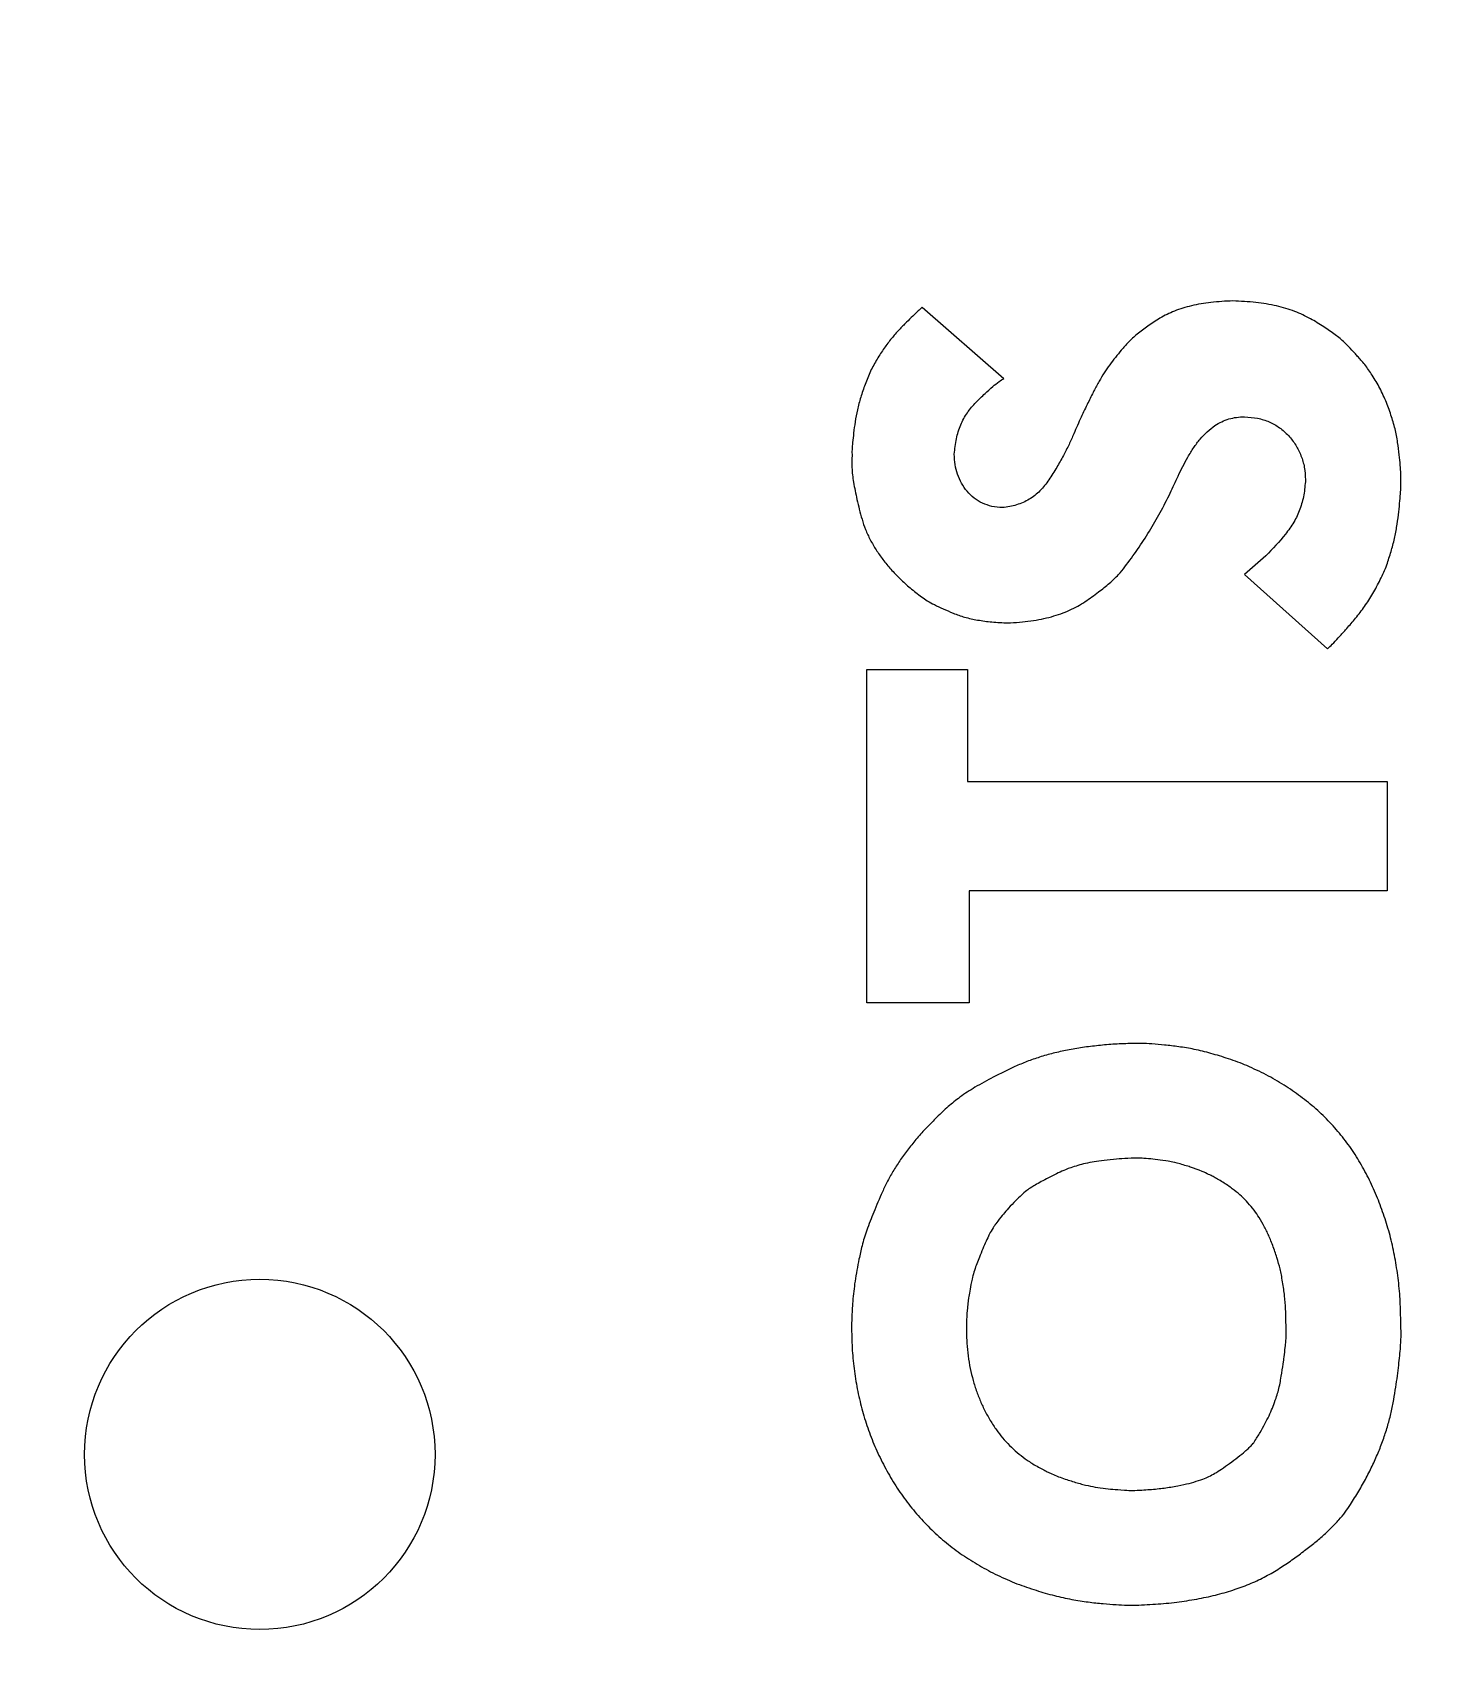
# Model space of a CAD drawing. Header units: millimetres. Extents: x 52.4 to 100, y -49.5 to -1.9.
# Drawn here: x 75.17 to 81.49, y -26.63 to -19.27 of the extents above; entities that cross this region are included whole.
import ezdxf

# ---------------------------------------------------------------- set-up
doc = ezdxf.new("R2010")
doc.units = ezdxf.units.MM
doc.layers.get('0').update_dxf_attribs({"linetype": 'CONTINUOUS'})

msp = doc.modelspace()

# ---------------------------------------------------------------- linework, layer by layer
for p, q in [((79.2011, -20.5187), (79.5711, -20.8408)), ((81.0367, -22.0662), (80.6613, -21.7301)), ((78.8806, -25.1486), (78.8809, -25.1488)), ((80.7025, -25.6651), (80.7043, -25.6625))]:
    msp.add_line(p, q)
msp.add_lwpolyline([(79.4065, -22.1607), (79.4065, -22.6684), (81.3068, -22.6684), (81.3068, -23.1627), (79.4131, -23.1627), (79.4131, -23.6704), (78.9492, -23.6704), (78.9492, -22.1607)], close=True)
for radius in [23.8252, 0.7937]:
    msp.add_circle((76.2, -25.7175), radius)
for points, knots in [([(79.2011, -20.5187), (79.1947, -20.5242), (79.1798, -20.5368), (79.1564, -20.5599), (79.1276, -20.588), (79.0949, -20.6214), (79.0606, -20.6601), (79.0277, -20.7048), (78.9952, -20.7538), (78.9762, -20.7894), (78.9665, -20.8078)], [0, 0, 0, 0, 0.067735, 0.155868, 0.263262, 0.38994, 0.529757, 0.677216, 0.833829, 1, 1, 1, 1]), ([(80.6077, -20.4896), (80.5746, -20.4912), (80.5115, -20.4941), (80.4228, -20.5096), (80.345, -20.533), (80.2792, -20.5655), (80.2237, -20.6024), (80.1756, -20.6383), (80.1351, -20.6744), (80.1132, -20.7005), (80.1028, -20.7129)], [0, 0, 0, 0, 0.174212, 0.33165, 0.471774, 0.5998, 0.715594, 0.82141, 0.914883, 1, 1, 1, 1]), ([(81.1467, -20.7129), (81.1362, -20.7011), (81.1133, -20.6756), (81.07, -20.6412), (81.0183, -20.6054), (80.9581, -20.568), (80.8868, -20.5344), (80.8036, -20.5099), (80.7093, -20.4948), (80.6427, -20.4914), (80.6077, -20.4896)], [0, 0, 0, 0, 0.079055, 0.170506, 0.275194, 0.393661, 0.524088, 0.667041, 0.825468, 1, 1, 1, 1]), ([(80.1028, -20.7129), (80.0849, -20.7348), (80.0483, -20.7794), (80.008, -20.8421), (79.9771, -20.9007), (79.9496, -20.9549), (79.9191, -21.0195), (79.8984, -21.0663), (79.8873, -21.0914)], [0, 0, 0, 0, 0.194071, 0.395265, 0.510242, 0.648551, 0.81227, 1, 1, 1, 1]), ([(81.2698, -20.8768), (81.2586, -20.8577), (81.2377, -20.8216), (81.208, -20.7809), (81.185, -20.7541), (81.1704, -20.7378), (81.1585, -20.7237), (81.1504, -20.7162), (81.1467, -20.7129)], [0, 0, 0, 0, 0.32365, 0.607926, 0.732076, 0.839306, 0.928075, 1, 1, 1, 1]), ([(78.9665, -20.8078), (78.9581, -20.8278), (78.9419, -20.8668), (78.9218, -20.9254), (78.9066, -20.9822), (78.8967, -21.0365), (78.8903, -21.0858), (78.8853, -21.1279), (78.8824, -21.162), (78.8827, -21.182), (78.8828, -21.1906)], [0, 0, 0, 0, 0.164823, 0.321151, 0.470362, 0.61205, 0.740193, 0.84815, 0.934663, 1, 1, 1, 1]), ([(79.3459, -21.1843), (79.3486, -21.1608), (79.3537, -21.1155), (79.3732, -21.0517), (79.4033, -20.9954), (79.4427, -20.9492), (79.4832, -20.9118), (79.517, -20.8796), (79.5458, -20.8568), (79.5636, -20.8456), (79.5711, -20.8408)], [0, 0, 0, 0, 0.165589, 0.319272, 0.465392, 0.610065, 0.742847, 0.85238, 0.937509, 1, 1, 1, 1]), ([(81.369, -21.3039), (81.3692, -21.2939), (81.3695, -21.2707), (81.3666, -21.2317), (81.3615, -21.184), (81.3547, -21.1289), (81.3438, -21.0682), (81.3244, -21.0056), (81.3011, -20.9408), (81.2804, -20.8985), (81.2698, -20.8768)], [0, 0, 0, 0, 0.06812, 0.157285, 0.264425, 0.392936, 0.533863, 0.681618, 0.836318, 1, 1, 1, 1]), ([(80.527, -21.0544), (80.5371, -21.0484), (80.5572, -21.0365), (80.5901, -21.0238), (80.6251, -21.0163), (80.6491, -21.0154), (80.6613, -21.015)], [0, 0, 0, 0, 0.247091, 0.493492, 0.74229, 1, 1, 1, 1]), ([(80.6613, -21.015), (80.681, -21.0165), (80.719, -21.0195), (80.773, -21.0359), (80.8207, -21.0626), (80.861, -21.0991), (80.8941, -21.1422), (80.9182, -21.1909), (80.934, -21.2441), (80.9361, -21.2814), (80.9371, -21.3005)], [0, 0, 0, 0, 0.134219, 0.258655, 0.380023, 0.502551, 0.625968, 0.7467, 0.87051, 1, 1, 1, 1]), ([(79.8873, -21.0914), (79.8804, -21.1077), (79.866, -21.1414), (79.8397, -21.1921), (79.8096, -21.2456), (79.7815, -21.2912), (79.7562, -21.3269), (79.7348, -21.3509), (79.7111, -21.3714), (79.6858, -21.3892), (79.6581, -21.4034), (79.6286, -21.4145), (79.5971, -21.4224), (79.5754, -21.4251), (79.5643, -21.4265)], [0, 0, 0, 0, 0.107981, 0.223349, 0.348149, 0.48225, 0.549466, 0.614555, 0.677594, 0.740103, 0.802433, 0.866866, 0.932068, 1, 1, 1, 1]), ([(80.3246, -21.3604), (80.3361, -21.3346), (80.3607, -21.2794), (80.3961, -21.2106), (80.4296, -21.1547), (80.4587, -21.1161), (80.4911, -21.0825), (80.5151, -21.0637), (80.527, -21.0544)], [0, 0, 0, 0, 0.227442, 0.488745, 0.62399, 0.753935, 0.878066, 1, 1, 1, 1]), ([(79.5643, -21.4265), (79.5481, -21.4253), (79.5168, -21.4229), (79.4732, -21.4076), (79.4345, -21.3851), (79.4032, -21.3533), (79.3778, -21.3165), (79.3598, -21.2753), (79.3481, -21.231), (79.3466, -21.2001), (79.3459, -21.1843)], [0, 0, 0, 0, 0.133537, 0.258034, 0.378139, 0.500287, 0.623597, 0.745282, 0.86967, 1, 1, 1, 1]), ([(78.8828, -21.1906), (78.8822, -21.2088), (78.8809, -21.2491), (78.8894, -21.3157), (78.9057, -21.3934), (78.9232, -21.4652), (78.9432, -21.5265), (78.9652, -21.5728), (78.9912, -21.6186), (79.0229, -21.663), (79.0589, -21.707), (79.1005, -21.7496), (79.1468, -21.7918), (79.1806, -21.8179), (79.198, -21.8313)], [0, 0, 0, 0, 0.073159, 0.16253, 0.269108, 0.393152, 0.460076, 0.528461, 0.59927, 0.671937, 0.748043, 0.827958, 0.911659, 1, 1, 1, 1]), ([(80.9371, -21.3005), (80.9352, -21.3235), (80.9315, -21.3686), (80.9137, -21.4335), (80.8856, -21.4937), (80.8339, -21.5651), (80.7597, -21.6454), (80.6938, -21.7021), (80.6613, -21.7301)], [0, 0, 0, 0, 0.130793, 0.2569, 0.38018, 0.505976, 0.756518, 1, 1, 1, 1]), ([(81.3029, -21.6941), (81.3095, -21.6739), (81.3226, -21.6342), (81.3389, -21.5749), (81.3505, -21.5166), (81.3585, -21.4609), (81.3636, -21.41), (81.3669, -21.3669), (81.3694, -21.3325), (81.3691, -21.3125), (81.369, -21.3039)], [0, 0, 0, 0, 0.160601, 0.315255, 0.463805, 0.608479, 0.740103, 0.849347, 0.935145, 1, 1, 1, 1]), ([(80.1194, -21.6941), (80.1386, -21.6682), (80.1774, -21.616), (80.2304, -21.534), (80.2801, -21.4489), (80.3097, -21.39), (80.3246, -21.3604)], [0, 0, 0, 0, 0.246712, 0.496677, 0.746074, 1, 1, 1, 1]), ([(79.5877, -21.949), (79.6057, -21.948), (79.6408, -21.9462), (79.692, -21.9403), (79.7402, -21.9321), (79.7858, -21.9215), (79.8283, -21.9078), (79.8683, -21.8923), (79.9052, -21.8739), (79.9492, -21.8464), (79.9974, -21.8114), (80.0476, -21.7708), (80.0887, -21.7333), (80.1098, -21.7063), (80.1194, -21.6941)], [0, 0, 0, 0, 0.088685, 0.172955, 0.253051, 0.329254, 0.40289, 0.472336, 0.54009, 0.605596, 0.727304, 0.832161, 0.92353, 1, 1, 1, 1]), ([(81.0367, -22.0662), (81.044, -22.0595), (81.061, -22.0437), (81.0876, -22.0141), (81.1215, -21.9771), (81.1606, -21.9328), (81.201, -21.8814), (81.2384, -21.8235), (81.273, -21.761), (81.2928, -21.7166), (81.3029, -21.6941)], [0, 0, 0, 0, 0.06423, 0.15086, 0.259209, 0.390874, 0.535291, 0.684014, 0.839436, 1, 1, 1, 1]), ([(79.198, -21.8313), (79.2065, -21.8371), (79.2253, -21.8499), (79.258, -21.8675), (79.2973, -21.8858), (79.3424, -21.906), (79.3943, -21.9243), (79.4533, -21.937), (79.5183, -21.9458), (79.564, -21.9479), (79.5877, -21.949)], [0, 0, 0, 0, 0.074822, 0.164986, 0.269321, 0.390132, 0.523505, 0.668404, 0.82768, 1, 1, 1, 1]), ([(80.1524, -23.8549), (80.1262, -23.8558), (80.0748, -23.8575), (79.9996, -23.8642), (79.9278, -23.8726), (79.8594, -23.8843), (79.7946, -23.8988), (79.7334, -23.9163), (79.6755, -23.9362), (79.6053, -23.9661), (79.5266, -24.0049), (79.4432, -24.0506), (79.3742, -24.0948), (79.3357, -24.1268), (79.3182, -24.1414)], [0, 0, 0, 0, 0.087686, 0.17126, 0.251884, 0.328696, 0.402425, 0.473288, 0.54084, 0.606523, 0.727448, 0.833232, 0.923823, 1, 1, 1, 1]), ([(80.672, -23.9556), (80.644, -23.9448), (80.5902, -23.9241), (80.5102, -23.9002), (80.4352, -23.8808), (80.3649, -23.8699), (80.3009, -23.862), (80.2444, -23.8573), (80.1958, -23.8544), (80.1661, -23.8547), (80.1524, -23.8549)], [0, 0, 0, 0, 0.168452, 0.325027, 0.469881, 0.6041, 0.725528, 0.832765, 0.923289, 1, 1, 1, 1]), ([(81.369, -25.1352), (81.3686, -25.1025), (81.3676, -25.0378), (81.3605, -24.9421), (81.347, -24.8491), (81.3295, -24.7586), (81.3053, -24.6711), (81.276, -24.5864), (81.2422, -24.5039), (81.2022, -24.4248), (81.1572, -24.3489), (81.1056, -24.278), (81.0482, -24.2118), (80.985, -24.1504), (80.9152, -24.0942), (80.8398, -24.0429), (80.7588, -23.9955), (80.7012, -23.969), (80.672, -23.9556)], [0, 0, 0, 0, 0.067401, 0.13297, 0.197314, 0.260573, 0.322478, 0.383871, 0.444888, 0.505751, 0.566046, 0.626228, 0.685818, 0.746207, 0.807158, 0.869794, 0.933758, 1, 1, 1, 1]), ([(79.3182, -24.1414), (79.3012, -24.1571), (79.2678, -24.188), (79.221, -24.236), (79.1777, -24.2838), (79.1389, -24.3323), (79.1029, -24.3802), (79.072, -24.4292), (79.0438, -24.4777), (79.0136, -24.5413), (78.9823, -24.6159), (78.9507, -24.6972), (78.928, -24.768), (78.9187, -24.8121), (78.9144, -24.8322)], [0, 0, 0, 0, 0.08537, 0.167327, 0.246857, 0.322898, 0.396383, 0.467312, 0.536077, 0.603142, 0.726535, 0.833937, 0.924638, 1, 1, 1, 1]), ([(80.164, -24.3748), (80.1405, -24.3756), (80.121, -24.3764), (80.1057, -24.3773), (80.0899, -24.3783), (80.072, -24.3798), (80.052, -24.3819), (80.0327, -24.3839), (80.0158, -24.3859), (80.0013, -24.388), (79.9874, -24.39), (79.9735, -24.3924), (79.9596, -24.3951), (79.9462, -24.3978), (79.9339, -24.4006), (79.9227, -24.4034), (79.9118, -24.4062), (79.9006, -24.4094), (79.889, -24.4131), (79.878, -24.4165), (79.8689, -24.4197), (79.8619, -24.4224), (79.855, -24.4251), (79.8456, -24.429), (79.8338, -24.4343), (79.8119, -24.4441), (79.7886, -24.4556), (79.7637, -24.4686), (79.7419, -24.4799), (79.7228, -24.4905), (79.7063, -24.5003), (79.6922, -24.5087), (79.6838, -24.5145), (79.6809, -24.5167), (79.6789, -24.5181), (79.6723, -24.5233), (79.6612, -24.5324)], [0.0068534, 0.0068534, 0.0068534, 0.0068534, 0.0876861, 0.0876861, 0.0876861, 0.1712604, 0.1712604, 0.1712604, 0.2518838, 0.2518838, 0.2518838, 0.3286956, 0.3286956, 0.3286956, 0.4024246, 0.4024246, 0.4024246, 0.4732878, 0.4732878, 0.4732878, 0.5408405, 0.5408405, 0.5408405, 0.6065231, 0.6065231, 0.6065231, 0.7274485, 0.7274485, 0.7274485, 0.8332317, 0.8332317, 0.8332317, 0.9238228, 0.9238228, 0.9238228, 0.9831147, 0.9831147, 0.9831147, 0.9831147]), ([(80.4695, -24.4349), (80.449, -24.427), (80.4327, -24.421), (80.4206, -24.4168), (80.4067, -24.4121), (80.3894, -24.4069), (80.3689, -24.4012), (80.3499, -24.3959), (80.3366, -24.3927), (80.3291, -24.3911), (80.3221, -24.3897), (80.3095, -24.3876), (80.2914, -24.3851), (80.2751, -24.3828), (80.2597, -24.3809), (80.2455, -24.3795), (80.2329, -24.3782), (80.2193, -24.377), (80.2049, -24.376), (80.1926, -24.3752), (80.185, -24.3748), (80.1821, -24.3748), (80.1801, -24.3747), (80.174, -24.3747), (80.164, -24.3748)], [0.0325103, 0.0325103, 0.0325103, 0.0325103, 0.168452, 0.168452, 0.168452, 0.3250266, 0.3250266, 0.3250266, 0.4698813, 0.4698813, 0.4698813, 0.6041003, 0.6041003, 0.6041003, 0.7255281, 0.7255281, 0.7255281, 0.8327648, 0.8327648, 0.8327648, 0.9232892, 0.9232892, 0.9232892, 0.988016, 0.988016, 0.988016, 0.988016]), ([(80.8492, -25.1509), (80.8492, -25.1482), (80.8491, -25.1455), (80.8491, -25.1428), (80.8486, -25.1101), (80.8481, -25.0826), (80.8471, -25.0603), (80.8462, -25.0387), (80.8446, -25.0181), (80.8424, -24.9985), (80.8403, -24.9793), (80.8373, -24.9582), (80.8335, -24.9355), (80.8297, -24.9131), (80.8258, -24.8936), (80.8219, -24.8771), (80.8181, -24.8609), (80.8134, -24.8437), (80.8078, -24.8256), (80.8022, -24.8076), (80.7959, -24.7892), (80.7887, -24.7702), (80.7816, -24.7514), (80.7747, -24.7347), (80.7681, -24.7203), (80.7615, -24.7058), (80.7539, -24.6908), (80.7454, -24.6753), (80.737, -24.66), (80.7291, -24.6468), (80.7218, -24.6358), (80.7146, -24.6248), (80.7065, -24.6136), (80.6974, -24.6022), (80.6884, -24.5909), (80.6791, -24.5802), (80.6694, -24.5699), (80.6596, -24.5596), (80.6496, -24.5499), (80.6395, -24.5409), (80.6293, -24.5319), (80.6178, -24.5226), (80.6052, -24.5132), (80.5922, -24.5035), (80.5779, -24.4937), (80.5621, -24.4837), (80.546, -24.4736), (80.5314, -24.4651), (80.5185, -24.4584), (80.5076, -24.4527), (80.4912, -24.4449), (80.4695, -24.4349)], [-0.0055244, -0.0055244, -0.0055244, -0.0055244, 0, 0, 0, 0.0674005, 0.0674005, 0.0674005, 0.1329702, 0.1329702, 0.1329702, 0.1973144, 0.1973144, 0.1973144, 0.2605729, 0.2605729, 0.2605729, 0.3224775, 0.3224775, 0.3224775, 0.3838714, 0.3838714, 0.3838714, 0.4448881, 0.4448881, 0.4448881, 0.5057514, 0.5057514, 0.5057514, 0.5660462, 0.5660462, 0.5660462, 0.6262284, 0.6262284, 0.6262284, 0.6858179, 0.6858179, 0.6858179, 0.7462068, 0.7462068, 0.7462068, 0.8071577, 0.8071577, 0.8071577, 0.8697941, 0.8697941, 0.8697941, 0.9337584, 0.9337584, 0.9337584, 0.9881051, 0.9881051, 0.9881051, 0.9881051]), ([(79.6612, -24.5324), (79.6489, -24.5439), (79.6387, -24.5535), (79.6307, -24.5613), (79.621, -24.5708), (79.6106, -24.5814), (79.5997, -24.593), (79.5891, -24.6042), (79.5804, -24.6139), (79.5736, -24.6219), (79.5671, -24.6296), (79.5591, -24.6395), (79.5497, -24.6516), (79.5406, -24.6633), (79.5347, -24.6714), (79.5316, -24.6759), (79.5287, -24.6801), (79.5238, -24.6878), (79.517, -24.6989), (79.5105, -24.7097), (79.5064, -24.717), (79.5045, -24.7206), (79.5026, -24.7242), (79.4989, -24.7317), (79.4937, -24.7432), (79.484, -24.7644), (79.4739, -24.7883), (79.4633, -24.8146), (79.4541, -24.8375), (79.4464, -24.8574), (79.4405, -24.8742), (79.4355, -24.8883), (79.4326, -24.8982), (79.4313, -24.9033), (79.4302, -24.9073), (79.4278, -24.9181), (79.424, -24.9357)], [0.017931, 0.017931, 0.017931, 0.017931, 0.0853698, 0.0853698, 0.0853698, 0.1673268, 0.1673268, 0.1673268, 0.2468571, 0.2468571, 0.2468571, 0.322898, 0.322898, 0.322898, 0.3963826, 0.3963826, 0.3963826, 0.4673116, 0.4673116, 0.4673116, 0.5360767, 0.5360767, 0.5360767, 0.6031417, 0.6031417, 0.6031417, 0.7265351, 0.7265351, 0.7265351, 0.8339371, 0.8339371, 0.8339371, 0.924638, 0.924638, 0.924638, 0.9947504, 0.9947504, 0.9947504, 0.9947504]), ([(78.9144, -24.8322), (78.9079, -24.8656), (78.8955, -24.9291), (78.8874, -25.0068), (78.8831, -25.0621), (78.882, -25.0963), (78.8807, -25.1245), (78.8808, -25.1414), (78.8809, -25.1488)], [0, 0, 0, 0, 0.320662, 0.607614, 0.734513, 0.841356, 0.929854, 1, 1, 1, 1]), ([(79.424, -24.9357), (79.4179, -24.9672), (79.4134, -24.9914), (79.4109, -25.0084), (79.4086, -25.0243), (79.4064, -25.0443), (79.4043, -25.0682), (79.4034, -25.0788), (79.4028, -25.0868), (79.4025, -25.0921), (79.4023, -25.0966), (79.402, -25.1057), (79.4014, -25.1195), (79.401, -25.1291), (79.4008, -25.1342), (79.4008, -25.1349)], [0.0132408, 0.0132408, 0.0132408, 0.0132408, 0.3206616, 0.3206616, 0.3206616, 0.6076144, 0.6076144, 0.6076144, 0.7345131, 0.7345131, 0.7345131, 0.8413556, 0.8413556, 0.8413556, 0.9161744, 0.9161744, 0.9161744, 0.9161744]), ([(78.8806, -25.1486), (78.8814, -25.1812), (78.883, -25.2453), (78.8923, -25.3401), (78.9079, -25.4321), (78.9293, -25.5214), (78.9567, -25.6078), (78.9898, -25.6918), (79.0293, -25.773), (79.0745, -25.8512), (79.1249, -25.9259), (79.1814, -25.9953), (79.243, -26.06), (79.3098, -26.1195), (79.382, -26.1737), (79.4597, -26.2221), (79.5422, -26.2665), (79.6004, -26.2912), (79.63, -26.3037)], [0, 0, 0, 0, 0.06652, 0.131178, 0.194761, 0.257192, 0.318771, 0.380121, 0.441687, 0.50336, 0.564724, 0.625801, 0.686331, 0.74718, 0.808545, 0.870849, 0.934359, 1, 1, 1, 1]), ([(79.4008, -25.1349), (79.4008, -25.1358), (79.4008, -25.139), (79.4008, -25.1447), (79.4009, -25.1476), (79.4009, -25.1506), (79.4009, -25.1536)], [0.9468721, 0.9468721, 0.9468721, 0.9468721, 1, 1, 1, 1.02787457, 1.02787457, 1.02787457, 1.02787457]), ([(79.4009, -25.1536), (79.4016, -25.1779), (79.4023, -25.198), (79.4033, -25.2139), (79.4044, -25.2331), (79.4063, -25.2523), (79.4089, -25.2714), (79.4114, -25.2902), (79.4146, -25.3092), (79.4185, -25.3282), (79.4223, -25.3469), (79.4267, -25.3649), (79.4315, -25.3822), (79.4362, -25.3992), (79.4416, -25.4164), (79.4478, -25.4337), (79.4539, -25.4509), (79.4603, -25.4671), (79.4669, -25.4822), (79.4736, -25.4974), (79.4811, -25.5128), (79.4894, -25.5285), (79.4977, -25.5442), (79.5067, -25.5597), (79.5163, -25.575), (79.5258, -25.5903), (79.535, -25.6037), (79.5436, -25.6153), (79.5521, -25.6268), (79.5617, -25.6387), (79.5725, -25.6509), (79.5831, -25.6629), (79.5941, -25.6744), (79.6052, -25.6852), (79.6165, -25.6961), (79.628, -25.7063), (79.6398, -25.716), (79.6516, -25.7257), (79.6639, -25.7348), (79.6764, -25.7434), (79.6891, -25.7521), (79.7039, -25.7614), (79.7208, -25.7713), (79.7381, -25.7813), (79.7536, -25.7895), (79.7672, -25.7961), (79.7787, -25.8016), (79.7956, -25.8091), (79.8178, -25.8185)], [0.0127265, 0.0127265, 0.0127265, 0.0127265, 0.0665199, 0.0665199, 0.0665199, 0.1311776, 0.1311776, 0.1311776, 0.1947611, 0.1947611, 0.1947611, 0.2571921, 0.2571921, 0.2571921, 0.3187714, 0.3187714, 0.3187714, 0.3801207, 0.3801207, 0.3801207, 0.4416866, 0.4416866, 0.4416866, 0.5033596, 0.5033596, 0.5033596, 0.5647241, 0.5647241, 0.5647241, 0.625801, 0.625801, 0.625801, 0.6863306, 0.6863306, 0.6863306, 0.7471801, 0.7471801, 0.7471801, 0.8085446, 0.8085446, 0.8085446, 0.8708486, 0.8708486, 0.8708486, 0.9343594, 0.9343594, 0.9343594, 0.9884729, 0.9884729, 0.9884729, 0.9884729]), ([(80.8501, -25.1699), (80.85, -25.1685), (80.8499, -25.1648), (80.8496, -25.1589), (80.8495, -25.1562), (80.8493, -25.1536), (80.8492, -25.1509)], [0.97923415, 0.97923415, 0.97923415, 0.97923415, 1, 1, 1, 1.00942931, 1.00942931, 1.00942931, 1.00942931]), ([(81.1409, -25.9452), (81.1535, -25.9248), (81.1783, -25.8848), (81.2127, -25.8244), (81.2427, -25.7641), (81.2692, -25.7042), (81.2915, -25.6447), (81.3107, -25.5859), (81.3257, -25.5273), (81.3374, -25.4698), (81.3453, -25.4144), (81.3537, -25.3628), (81.3591, -25.3151), (81.3643, -25.2713), (81.3677, -25.2316), (81.3697, -25.1959), (81.3704, -25.1642), (81.3695, -25.1445), (81.369, -25.1352)], [0, 0, 0, 0, 0.084082, 0.165162, 0.244102, 0.320591, 0.394833, 0.467222, 0.537794, 0.606917, 0.673196, 0.734237, 0.790456, 0.842018, 0.888879, 0.930508, 0.967524, 1, 1, 1, 1]), ([(80.7043, -25.6625), (80.7147, -25.6458), (80.7237, -25.6311), (80.7312, -25.6185), (80.7396, -25.6042), (80.7471, -25.5911), (80.7534, -25.5791), (80.7597, -25.5674), (80.7658, -25.5551), (80.7718, -25.5423), (80.7777, -25.5298), (80.7828, -25.5182), (80.7872, -25.5073), (80.7915, -25.4968), (80.7959, -25.4851), (80.8004, -25.4722), (80.8048, -25.4596), (80.8083, -25.4489), (80.8108, -25.4401), (80.8133, -25.4316), (80.8159, -25.4217), (80.8184, -25.4106), (80.8209, -25.3998), (80.8229, -25.3897), (80.8245, -25.3804), (80.8261, -25.3715), (80.8283, -25.3561), (80.8317, -25.3342), (80.8348, -25.314), (80.8371, -25.2995), (80.8383, -25.2907), (80.8394, -25.2826), (80.8409, -25.2703), (80.8428, -25.2539), (80.8445, -25.2389), (80.8459, -25.2269), (80.8468, -25.218), (80.8476, -25.2098), (80.8483, -25.2017), (80.8489, -25.1937), (80.8494, -25.1867), (80.8497, -25.1803), (80.8499, -25.1748), (80.85, -25.1723), (80.85, -25.1707), (80.8501, -25.1699)], [0.0121241, 0.0121241, 0.0121241, 0.0121241, 0.0840816, 0.0840816, 0.0840816, 0.1651616, 0.1651616, 0.1651616, 0.244102, 0.244102, 0.244102, 0.3205913, 0.3205913, 0.3205913, 0.3948329, 0.3948329, 0.3948329, 0.4672215, 0.4672215, 0.4672215, 0.5377935, 0.5377935, 0.5377935, 0.6069173, 0.6069173, 0.6069173, 0.6731963, 0.6731963, 0.6731963, 0.7342371, 0.7342371, 0.7342371, 0.7904558, 0.7904558, 0.7904558, 0.8420178, 0.8420178, 0.8420178, 0.888879, 0.888879, 0.888879, 0.930508, 0.930508, 0.930508, 0.9486522, 0.9486522, 0.9486522, 0.9486522]), ([(80.1533, -25.8811), (80.1829, -25.8797), (80.2089, -25.8783), (80.2313, -25.8766), (80.2549, -25.8748), (80.2769, -25.8726), (80.2973, -25.8699), (80.3168, -25.8673), (80.3371, -25.864), (80.3582, -25.86), (80.378, -25.8562), (80.3952, -25.8524), (80.4096, -25.8487), (80.4235, -25.8452), (80.4379, -25.8409), (80.453, -25.8358), (80.4672, -25.8311), (80.4786, -25.8268), (80.4872, -25.8231), (80.4954, -25.8196), (80.5041, -25.8155), (80.5131, -25.8106), (80.5218, -25.806), (80.5313, -25.8005), (80.5415, -25.7941), (80.5513, -25.7879), (80.5625, -25.7804), (80.5751, -25.7714), (80.587, -25.763), (80.5994, -25.7538), (80.6123, -25.744), (80.6244, -25.7348), (80.6364, -25.7255), (80.6482, -25.7159), (80.6592, -25.7071), (80.6669, -25.7005), (80.6715, -25.6965), (80.6757, -25.6927), (80.6808, -25.6879), (80.6866, -25.6821), (80.6919, -25.6768), (80.6966, -25.6717), (80.7008, -25.667), (80.7015, -25.6663), (80.7021, -25.6656), (80.7025, -25.6651)], [0.0086695, 0.0086695, 0.0086695, 0.0086695, 0.0905474, 0.0905474, 0.0905474, 0.1765838, 0.1765838, 0.1765838, 0.2584275, 0.2584275, 0.2584275, 0.3353501, 0.3353501, 0.3353501, 0.4091345, 0.4091345, 0.4091345, 0.4786457, 0.4786457, 0.4786457, 0.545447, 0.545447, 0.545447, 0.609635, 0.609635, 0.609635, 0.6706785, 0.6706785, 0.6706785, 0.7281498, 0.7281498, 0.7281498, 0.7819625, 0.7819625, 0.7819625, 0.8321728, 0.8321728, 0.8321728, 0.8791249, 0.8791249, 0.8791249, 0.9223731, 0.9223731, 0.9223731, 0.92922, 0.92922, 0.92922, 0.92922]), ([(79.8178, -25.8185), (79.84, -25.8263), (79.8592, -25.8329), (79.8753, -25.838), (79.8937, -25.8439), (79.9115, -25.849), (79.9286, -25.8534), (79.9446, -25.8575), (79.9599, -25.8609), (79.9743, -25.8636), (79.9878, -25.8661), (80.0031, -25.8685), (80.0199, -25.8707), (80.0352, -25.8727), (80.0502, -25.8743), (80.0649, -25.8756), (80.0777, -25.8766), (80.095, -25.8778), (80.1168, -25.8794), (80.1339, -25.8806), (80.1427, -25.8811), (80.1432, -25.8812)], [0.0303451, 0.0303451, 0.0303451, 0.0303451, 0.1668845, 0.1668845, 0.1668845, 0.3230137, 0.3230137, 0.3230137, 0.4694629, 0.4694629, 0.4694629, 0.6061335, 0.6061335, 0.6061335, 0.7295104, 0.7295104, 0.7295104, 0.8365855, 0.8365855, 0.8365855, 0.9203144, 0.9203144, 0.9203144, 0.9203144]), ([(80.1695, -26.401), (80.203, -26.3993), (80.2685, -26.3961), (80.3641, -26.3866), (80.4538, -26.3719), (80.5383, -26.3537), (80.6167, -26.3303), (80.69, -26.3032), (80.7572, -26.271), (80.8188, -26.2349), (80.875, -26.1968), (80.9264, -26.1588), (80.9737, -26.1218), (81.0169, -26.086), (81.0546, -26.05), (81.0879, -26.0148), (81.117, -25.9806), (81.1332, -25.9567), (81.1409, -25.9452)], [0, 0, 0, 0, 0.090547, 0.176584, 0.258427, 0.33535, 0.409135, 0.478646, 0.545447, 0.609635, 0.670679, 0.72815, 0.781962, 0.832173, 0.879125, 0.922373, 0.962686, 1, 1, 1, 1]), ([(79.63, -26.3037), (79.6589, -26.3138), (79.7149, -26.3335), (79.7978, -26.3576), (79.8766, -26.3752), (79.9505, -26.3866), (80.0176, -26.3939), (80.0764, -26.3977), (80.126, -26.4016), (80.156, -26.4011), (80.1695, -26.401)], [0, 0, 0, 0, 0.166884, 0.323014, 0.469463, 0.606133, 0.72951, 0.836586, 0.926754, 1, 1, 1, 1])]:
    msp.add_open_spline(points, degree=3, knots=knots)
msp.add_open_spline([(80.1432, -25.8812), (80.1442, -25.8812), (80.1472, -25.8812), (80.1533, -25.8811)], degree=3)

doc.saveas('drawing.dxf')
